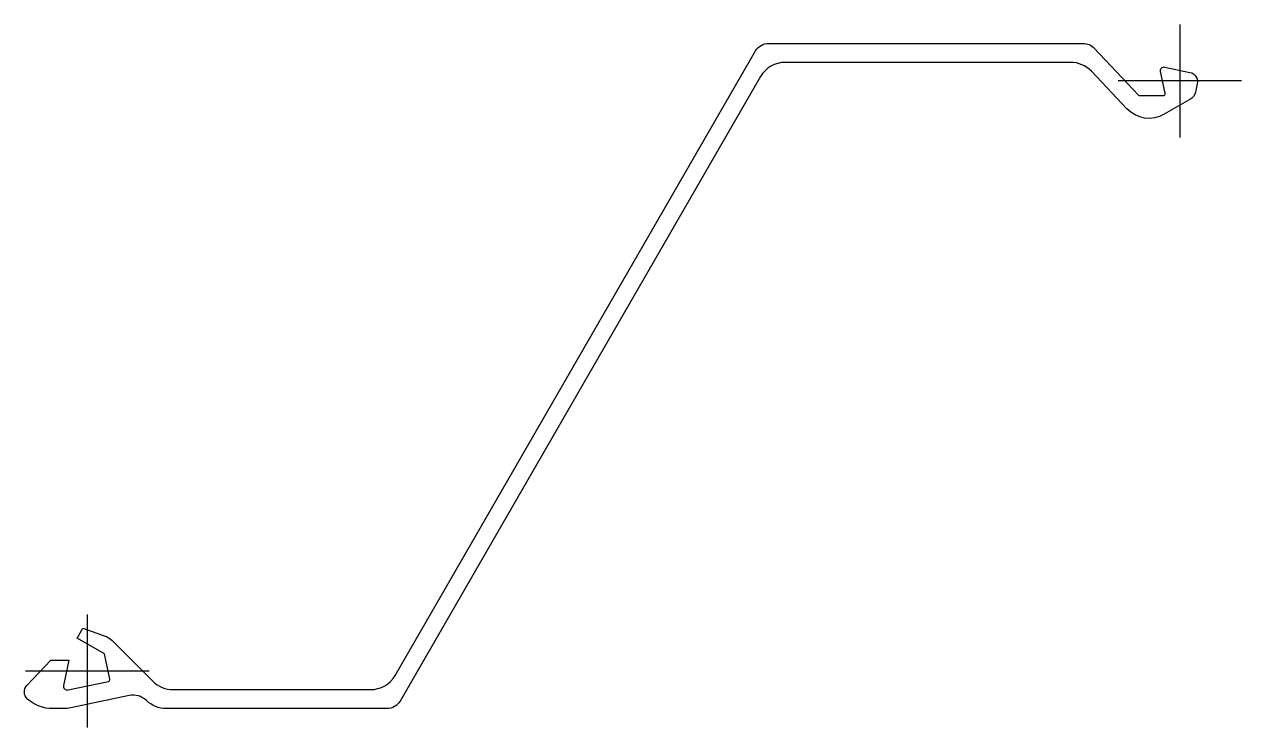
# Model space of a CAD drawing. Header units: millimetres. Extents: x -33 to 607, y -30 to 340.
import ezdxf

# ---------------------------------------------------------------- set-up
doc = ezdxf.new("R2010")
doc.units = ezdxf.units.MM
doc.header["$LTSCALE"] = 0.2

msp = doc.modelspace()

# ---------------------------------------------------------------- linework, layer by layer
at = {"flags": 128}
msp.add_lwpolyline([(-12.78, -19.73), (-18.12, -19.73, -0.183934), (-31.42, -14.66, -0.42335), (-31.73, -7.49), (-19.2, 5.77), (-9.7, 5.77), (-12.48, -7.53, 0.541028), (-10.11, -9.9), (11.12, -5.43, 0.414082), (11.89, -4.25), (9.1, 9.07), (-5.3, 17.37), (-2.3, 22.57), (9.92, 18.18, -0.11047), (12.87, 16.31), (34.51, -5.33, 0.198912), (45.11, -9.73), (149.03, -9.73, 0.267949), (162.02, -2.23), (351.68, 326.27, -0.267949), (358.61, 330.27), (524.11, 330.27, -0.205961), (529.92, 327.78), (553.3, 303.09, 0.205962), (554.03, 302.77), (566.35, 302.77, 0.480025), (567.33, 303.99), (564.78, 315.43, -0.546405), (567.15, 317.83), (580.29, 315.02, -0.41567), (584.13, 309.07), (583.17, 304.67, -0.21161), (580.29, 300.75), (566.72, 292.95, -0.346453), (547.14, 295.82), (528.41, 315.59, 0.205965), (517.52, 320.27), (367.27, 320.27, 0.267949), (354.28, 312.77), (164.62, -15.73, -0.267949), (157.69, -19.73), (41.6, -19.73, -0.196054), (31.12, -15.45, 0.249997), (22.08, -12.82), (-8.66, -19.3, -0.05194)], format="xyb", close=True, dxfattribs=at)
at = {"layer": 'DEFPOINTS'}
for p, q in [((575, 340.27), (575, 280.82)), ((607.5, 310.55), (542.5, 310.55)), ((0, 29.73), (0, -29.73)), ((32.5, 0), (-32.5, 0))]:
    msp.add_line(p, q, dxfattribs=at)

doc.saveas('drawing.dxf')
